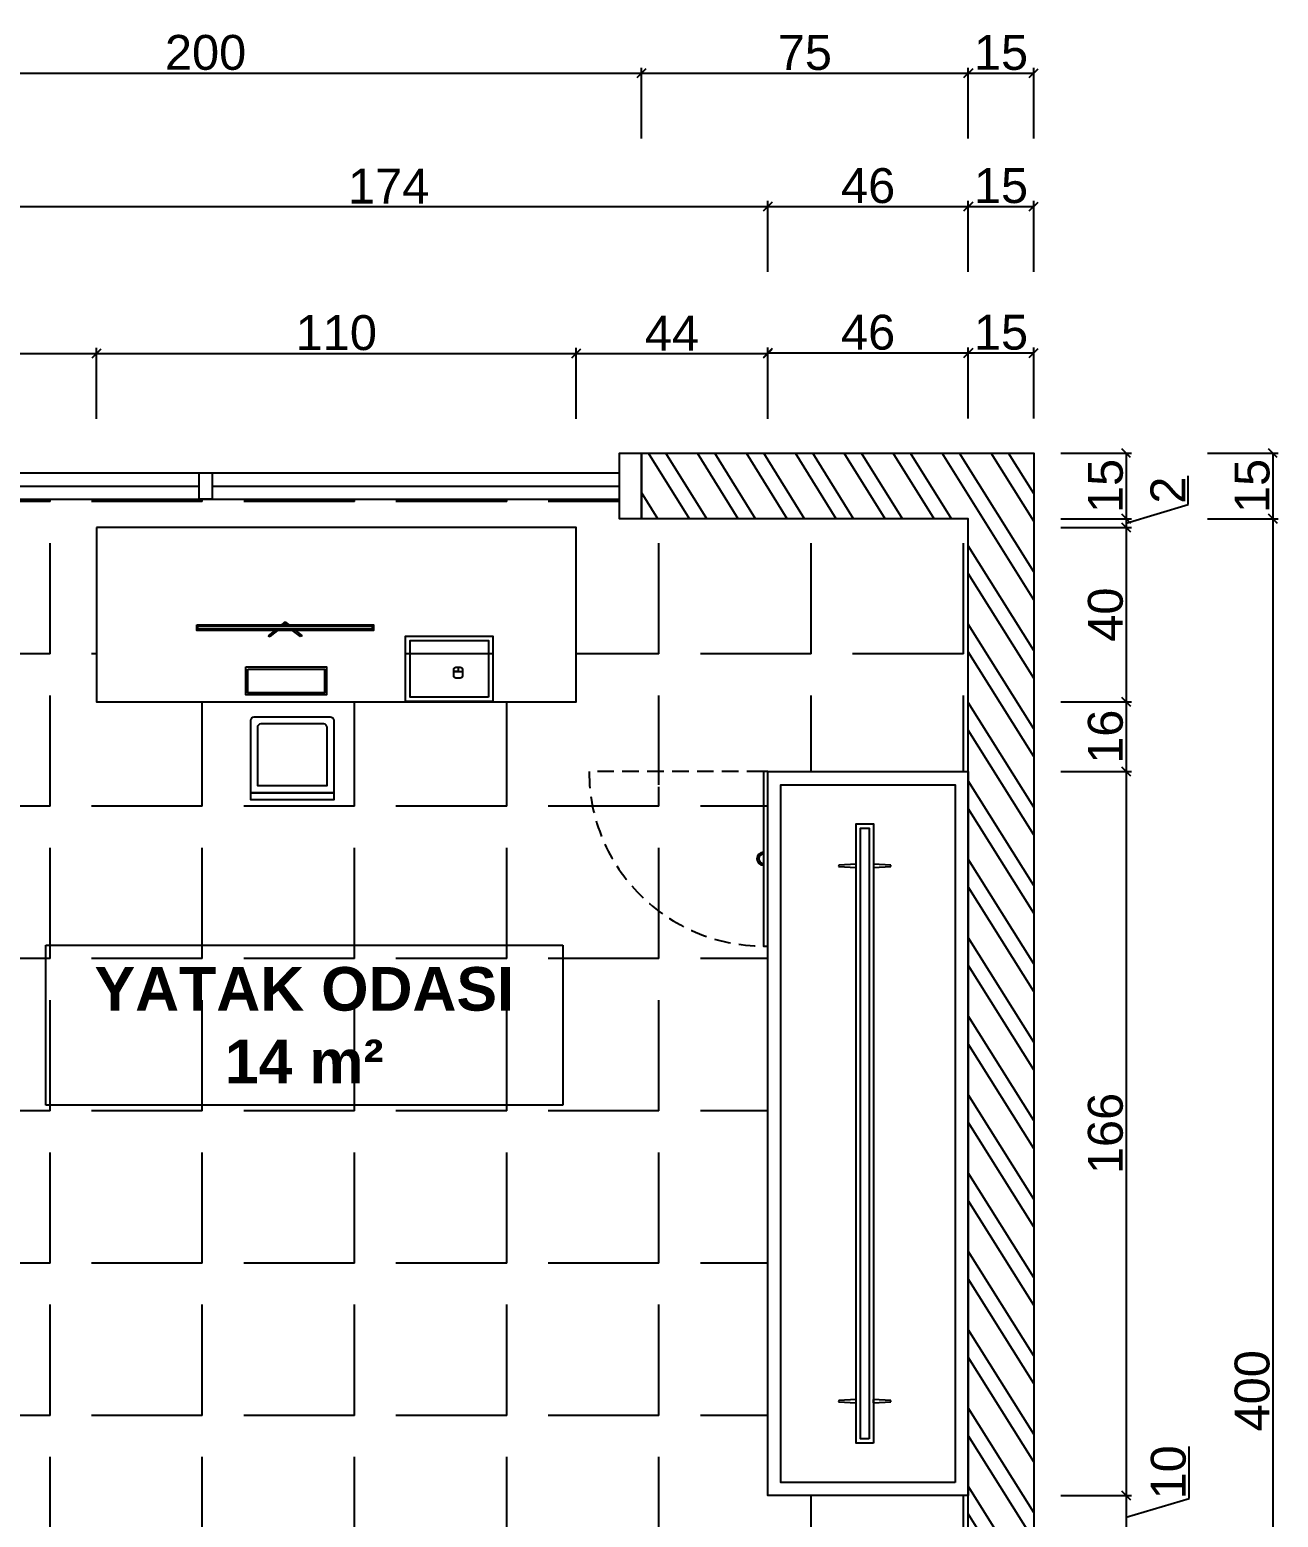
# Model space of a CAD drawing. Header units: centimetres. Extents: x 2919 to 3836, y 3691 to 4730.
# Drawn here: x 3549.8 to 3836.3, y 3934.1 to 4275.2 of the extents above; entities that cross this region are included whole.
import ezdxf

# ---------------------------------------------------------------- set-up
doc = ezdxf.new("R2010")
doc.units = ezdxf.units.CM
doc.linetypes.add('DASHED', pattern=[19.05, 12.7, -6.35])
for name, color, linetype in [('Duvar', 146, 'Continuous'), ('Hatch', 253, 'Continuous'), ('Pencere', 228, 'Continuous'), ('Tefriş', 7, 'Continuous'), ('TEXT', 8, 'Continuous'), ('Ölçüler', 8, 'Continuous')]:
    doc.layers.add(name, color=color, linetype=linetype)
doc.styles.get("Standard").update_dxf_attribs({"font": 'arial.ttf'})
doc.dimstyles.new('Ölçü01', dxfattribs={"dimtxt": 8, "dimasz": 2, "dimexe": 1.25, "dimexo": 0.625, "dimtad": 1, "dimtxsty": 'Standard', "dimblk": 'OBLIQUE', "dimcen": 2.5, "dimclrd": 256, "dimclrt": 7, "dimadec": 0, "dimazin": 0, "dimtfac": 1, "dimtmove": 0, "dimatfit": 3, "dimldrblk": 'OBLIQUE', "dimfxl": 15, "dimfxlon": 1, "dimarcsym": 0})

# ---------------------------------------------------------------- blocks, each defined once
blk = doc.blocks.new('Pencere_2m')
at = {"layer": 'Pencere'}
for p, q in [((0, 10.5), (190, 10.5)), ((0, 7.5), (93.5, 7.5)), ((96.5, 7.5), (190, 7.5)), ((0, 4.5), (190, 4.5))]:
    blk.add_line(p, q, dxfattribs=at)
for points in [[(-5, 0), (0, 0), (0, 15), (-5, 15)], [(195, 0), (190, 0), (190, 15), (195, 15)]]:
    blk.add_lwpolyline(points, close=True, dxfattribs=at)
for points in [[(93.5, 7.5), (93.5, 10.5), (96.5, 10.5), (96.5, 7.5)], [(96.5, 7.5), (96.5, 4.5), (93.5, 4.5), (93.5, 7.5)]]:
    blk.add_lwpolyline(points, dxfattribs=at)
blk = doc.blocks.new('Televizyon140cm')
at = {"layer": 'Tefriş'}
for p, q in [((-7.99, 132.54), (-8, 132.23)), ((-8, 132.23), (-4.01, 132)), ((-4, 132.76), (-7.99, 132.54)), ((-0.01, 132), (3.99, 132.22)), ((3.99, 132.53), (0, 132.76)), ((3.99, 132.22), (3.99, 132.53)), ((-7.99, 9.78), (-8, 9.47)), ((-8, 9.47), (-4.01, 9.24)), ((-4, 10), (-7.99, 9.78)), ((-4.01, 9.24), (-4, 10)), ((-4, 0), (-4, 10)), ((-0.01, 9.24), (0, 10)), ((-0.01, 9.24), (3.99, 9.46)), ((3.99, 9.77), (0, 10)), ((3.99, 9.46), (3.99, 9.77))]:
    blk.add_line(p, q, dxfattribs=at)
for points in [[(0, 0), (-4, 0), (-4, 142), (0, 142)], [(-1, 1), (-3, 1), (-3, 141), (-1, 141)]]:
    blk.add_lwpolyline(points, close=True, dxfattribs=at)
blk = doc.blocks.new('Ünite_tekkapak')
at = {"linetype": 'DASHED', "ltscale": 0.3}
blk.add_line((-46.99, 165.99), (-86.99, 165.99), dxfattribs=at)
blk.add_lwpolyline([(-45.99, 165.99), (-46.99, 165.99), (-46.99, 125.99), (-45.99, 125.99)], close=True)
blk.add_arc((-46.99, 165.99), 40, 180, 270, dxfattribs=at)
at = {"layer": 'Tefriş'}
blk.add_line((-45.99, 162.49), (-45.99, 162.99), dxfattribs=at)
for points in [[(0.01, -0.01), (-45.99, -0.01), (-45.99, 165.99), (0.01, 165.99)], [(-2.99, 2.99), (-42.99, 2.99), (-42.99, 162.99), (-2.99, 162.99)]]:
    blk.add_lwpolyline(points, close=True, dxfattribs=at)
for radius in [1.5, 1.06]:
    blk.add_arc((-46.99, 146), radius, 90, 270, dxfattribs=at)
blk = doc.blocks.new('Mouse')
at = {"layer": 'Tefriş'}
blk.add_lwpolyline([(0.5, 2), (0.5, 0.5, -0.414214), (0, 0), (-1, 0, -0.414214), (-1.5, 0.5), (-1.5, 2, -0.414214), (-1, 2.5), (0, 2.5, -0.414214)], format="xyb", close=True, dxfattribs=at)
blk.add_lwpolyline([(-0.5, 2.5), (-0.5, 1.5), (-1.5, 1.5), (0.5, 1.5)], dxfattribs=at)
blk = doc.blocks.new('Mousepad')
at = {"layer": 'Tefriş'}
for points in [[(20, -15), (0, -15), (0, 0), (20, 0)], [(19, -14), (1, -14), (1, -1), (19, -1)]]:
    blk.add_lwpolyline(points, close=True, dxfattribs=at)
blk = doc.blocks.new('Monitör')
at = {"layer": 'Tefriş'}
for p, q in [((19.9, 0.36), (19.47, 0)), ((20.31, 0), (19.9, 0.36)), ((20.31, 0), (20.72, 0.36)), ((20.72, 0.36), (21.15, 0)), ((17.92, -1.3), (16.42, -2.56)), ((16.42, -2.56), (16.83, -2.71)), ((16.83, -2.71), (18.64, -1.3)), ((23.79, -2.71), (21.98, -1.3)), ((22.7, -1.3), (24.2, -2.56)), ((24.2, -2.56), (23.79, -2.71))]:
    blk.add_line(p, q, dxfattribs=at)
for points in [[(0, 0), (40.6, 0), (40.6, -1.3), (0, -1.3)], [(0.3, -0.3), (40.3, -0.3), (40.3, -1), (0.3, -1)]]:
    blk.add_lwpolyline(points, close=True, dxfattribs=at)
for radius in [0.544, 0.37]:
    blk.add_arc((20.31, 0), radius, 41.17, 138.83, dxfattribs=at)
blk = doc.blocks.new('klavye')
at = {"layer": 'Tefriş'}
for points in [[(-18.57, 6.44), (0, 6.44), (0, 0), (-18.57, 0)], [(-18.07, 5.94), (-0.5, 5.94), (-0.5, 0.5), (-18.07, 0.5)]]:
    blk.add_lwpolyline(points, close=True, dxfattribs=at)
blk = doc.blocks.new('Masa')
at = {"layer": 'Tefriş'}
blk.add_lwpolyline([(-113, 33), (-113, -7), (-3, -7), (-3, 33)], close=True, dxfattribs=at)
blk = doc.blocks.new('Sandalye')
at = {"layer": 'Tefriş'}
for points in [[(0.79, 19.05), (18.26, 19.05, -0.414214), (19.05, 18.26), (19.05, 1.59), (0, 1.59), (0, 18.26, -0.414214)], [(2.38, 17.47), (16.67, 17.47, -0.414214), (17.47, 16.67), (17.47, 3.18), (1.59, 3.18), (1.59, 16.67, -0.414214)]]:
    blk.add_lwpolyline(points, format="xyb", close=True, dxfattribs=at)
blk.add_lwpolyline([(0, 1.59), (19.05, 1.59), (19.05, 0), (0, 0)], close=True, dxfattribs=at)
blk = doc.blocks.new('_Oblique')
at = {"color": 0, "linetype": 'ByBlock', "lineweight": -2}
blk.add_line((-0.5, -0.5), (0.5, 0.5), dxfattribs=at)
blk = doc.blocks.new('*D59')
at = {"layer": 'Defpoints', "color": 0, "transparency": 16777216}
for p in [(3565.16, 4200.98), (3565.16, 4161.06), (3500.16, 4145.57)]:
    blk.add_point(p, dxfattribs=at)
at = {"layer": 'Ölçüler', "color": 0, "lineweight": -2, "transparency": 16777216}
for p, q in [((3500.16, 4185.98), (3500.16, 4202.23)), ((3565.16, 4185.98), (3565.16, 4202.23))]:
    blk.add_line(p, q, dxfattribs=at)
at = {"layer": 'Ölçüler', "lineweight": -2, "transparency": 16777216}
blk.add_line((3500.16, 4200.98), (3565.16, 4200.98), dxfattribs=at)
at = {"layer": 'Ölçüler', "lineweight": -2, "transparency": 16777216, "xscale": 2, "yscale": 2, "zscale": 2, "rotation": 180}
blk.add_blockref('_Oblique', (3500.16, 4200.98), dxfattribs=at)
at = {"layer": 'Ölçüler', "lineweight": -2, "transparency": 16777216, "xscale": 2, "yscale": 2, "zscale": 2}
blk.add_blockref('_Oblique', (3565.16, 4200.98), dxfattribs=at)
at = {"layer": 'Ölçüler', "color": 7, "transparency": 16777216, "insert": (3532.66, 4205.69), "char_height": 8, "attachment_point": 5}
blk.add_mtext('65', dxfattribs=at)
blk = doc.blocks.new('*D60')
at = {"layer": 'Defpoints', "color": 0, "transparency": 16777216}
for p in [(3675.16, 4200.98), (3565.16, 4161.06), (3675.16, 4161.06)]:
    blk.add_point(p, dxfattribs=at)
at = {"layer": 'Ölçüler', "color": 0, "lineweight": -2, "transparency": 16777216}
for p, q in [((3565.16, 4185.98), (3565.16, 4202.23)), ((3675.16, 4185.98), (3675.16, 4202.23))]:
    blk.add_line(p, q, dxfattribs=at)
at = {"layer": 'Ölçüler', "lineweight": -2, "transparency": 16777216}
blk.add_line((3565.16, 4200.98), (3675.16, 4200.98), dxfattribs=at)
at = {"layer": 'Ölçüler', "lineweight": -2, "transparency": 16777216, "xscale": 2, "yscale": 2, "zscale": 2, "rotation": 180}
blk.add_blockref('_Oblique', (3565.16, 4200.98), dxfattribs=at)
at = {"layer": 'Ölçüler', "lineweight": -2, "transparency": 16777216, "xscale": 2, "yscale": 2, "zscale": 2}
blk.add_blockref('_Oblique', (3675.16, 4200.98), dxfattribs=at)
at = {"layer": 'Ölçüler', "color": 7, "transparency": 16777216, "insert": (3620.16, 4205.69), "char_height": 8, "attachment_point": 5}
blk.add_mtext('110', dxfattribs=at)
blk = doc.blocks.new('*D61')
at = {"layer": 'Defpoints', "color": 0, "transparency": 16777216}
for p in [(3719.16, 4200.98), (3675.16, 4161.06), (3719.16, 4105.07)]:
    blk.add_point(p, dxfattribs=at)
at = {"layer": 'Ölçüler', "color": 0, "lineweight": -2, "transparency": 16777216}
for p, q in [((3675.16, 4185.98), (3675.16, 4202.23)), ((3719.16, 4185.98), (3719.16, 4202.23))]:
    blk.add_line(p, q, dxfattribs=at)
at = {"layer": 'Ölçüler', "lineweight": -2, "transparency": 16777216}
blk.add_line((3675.16, 4200.98), (3719.16, 4200.98), dxfattribs=at)
at = {"layer": 'Ölçüler', "lineweight": -2, "transparency": 16777216, "xscale": 2, "yscale": 2, "zscale": 2, "rotation": 180}
blk.add_blockref('_Oblique', (3675.16, 4200.98), dxfattribs=at)
at = {"layer": 'Ölçüler', "lineweight": -2, "transparency": 16777216, "xscale": 2, "yscale": 2, "zscale": 2}
blk.add_blockref('_Oblique', (3719.16, 4200.98), dxfattribs=at)
at = {"layer": 'Ölçüler', "color": 7, "transparency": 16777216, "insert": (3697.16, 4205.6), "char_height": 8, "attachment_point": 5}
blk.add_mtext('44', dxfattribs=at)
blk = doc.blocks.new('*D62')
at = {"layer": 'Defpoints', "color": 0, "transparency": 16777216}
for p in [(3765.16, 4201.07), (3719.16, 4105.07), (3765.16, 4105.07)]:
    blk.add_point(p, dxfattribs=at)
at = {"layer": 'Ölçüler', "color": 0, "lineweight": -2, "transparency": 16777216}
for p, q in [((3719.16, 4186.07), (3719.16, 4202.32)), ((3765.16, 4186.07), (3765.16, 4202.32))]:
    blk.add_line(p, q, dxfattribs=at)
at = {"layer": 'Ölçüler', "lineweight": -2, "transparency": 16777216}
blk.add_line((3719.16, 4201.07), (3765.16, 4201.07), dxfattribs=at)
at = {"layer": 'Ölçüler', "lineweight": -2, "transparency": 16777216, "xscale": 2, "yscale": 2, "zscale": 2, "rotation": 180}
blk.add_blockref('_Oblique', (3719.16, 4201.07), dxfattribs=at)
at = {"layer": 'Ölçüler', "lineweight": -2, "transparency": 16777216, "xscale": 2, "yscale": 2, "zscale": 2}
blk.add_blockref('_Oblique', (3765.16, 4201.07), dxfattribs=at)
at = {"layer": 'Ölçüler', "color": 7, "transparency": 16777216, "insert": (3742.16, 4205.78), "char_height": 8, "attachment_point": 5}
blk.add_mtext('46', dxfattribs=at)
blk = doc.blocks.new('*D63')
at = {"layer": 'Defpoints', "color": 0, "transparency": 16777216}
for p in [(3780.16, 4201.07), (3780.16, 4178.07), (3765.16, 4105.07)]:
    blk.add_point(p, dxfattribs=at)
at = {"layer": 'Ölçüler', "color": 0, "lineweight": -2, "transparency": 16777216}
for p, q in [((3765.16, 4186.07), (3765.16, 4202.32)), ((3780.16, 4186.07), (3780.16, 4202.32))]:
    blk.add_line(p, q, dxfattribs=at)
at = {"layer": 'Ölçüler', "lineweight": -2, "transparency": 16777216}
blk.add_line((3765.16, 4201.07), (3780.16, 4201.07), dxfattribs=at)
at = {"layer": 'Ölçüler', "lineweight": -2, "transparency": 16777216, "xscale": 2, "yscale": 2, "zscale": 2, "rotation": 180}
blk.add_blockref('_Oblique', (3765.16, 4201.07), dxfattribs=at)
at = {"layer": 'Ölçüler', "lineweight": -2, "transparency": 16777216, "xscale": 2, "yscale": 2, "zscale": 2}
blk.add_blockref('_Oblique', (3780.16, 4201.07), dxfattribs=at)
at = {"layer": 'Ölçüler', "color": 7, "transparency": 16777216, "insert": (3772.66, 4205.78), "char_height": 8, "attachment_point": 5}
blk.add_mtext('15', dxfattribs=at)
blk = doc.blocks.new('*D67')
at = {"layer": 'Defpoints', "color": 0, "transparency": 16777216}
for p in [(3719.16, 4234.69), (3545.16, 4017.19), (3719.16, 3939.07)]:
    blk.add_point(p, dxfattribs=at)
at = {"layer": 'Ölçüler', "color": 0, "lineweight": -2, "transparency": 16777216}
for p, q in [((3545.16, 4219.69), (3545.16, 4235.94)), ((3719.16, 4219.69), (3719.16, 4235.94))]:
    blk.add_line(p, q, dxfattribs=at)
at = {"layer": 'Ölçüler', "lineweight": -2, "transparency": 16777216}
blk.add_line((3545.16, 4234.69), (3719.16, 4234.69), dxfattribs=at)
at = {"layer": 'Ölçüler', "lineweight": -2, "transparency": 16777216, "xscale": 2, "yscale": 2, "zscale": 2, "rotation": 180}
blk.add_blockref('_Oblique', (3545.16, 4234.69), dxfattribs=at)
at = {"layer": 'Ölçüler', "lineweight": -2, "transparency": 16777216, "xscale": 2, "yscale": 2, "zscale": 2}
blk.add_blockref('_Oblique', (3719.16, 4234.69), dxfattribs=at)
at = {"layer": 'Ölçüler', "color": 7, "transparency": 16777216, "insert": (3632.16, 4239.33), "char_height": 8, "attachment_point": 5}
blk.add_mtext('174', dxfattribs=at)
blk = doc.blocks.new('*D68')
at = {"layer": 'Defpoints', "color": 0, "transparency": 16777216}
for p in [(3765.16, 4234.69), (3719.16, 3939.07), (3765.16, 3939.07)]:
    blk.add_point(p, dxfattribs=at)
at = {"layer": 'Ölçüler', "color": 0, "lineweight": -2, "transparency": 16777216}
for p, q in [((3719.16, 4219.69), (3719.16, 4235.94)), ((3765.16, 4219.69), (3765.16, 4235.94))]:
    blk.add_line(p, q, dxfattribs=at)
at = {"layer": 'Ölçüler', "lineweight": -2, "transparency": 16777216}
blk.add_line((3719.16, 4234.69), (3765.16, 4234.69), dxfattribs=at)
at = {"layer": 'Ölçüler', "lineweight": -2, "transparency": 16777216, "xscale": 2, "yscale": 2, "zscale": 2, "rotation": 180}
blk.add_blockref('_Oblique', (3719.16, 4234.69), dxfattribs=at)
at = {"layer": 'Ölçüler', "lineweight": -2, "transparency": 16777216, "xscale": 2, "yscale": 2, "zscale": 2}
blk.add_blockref('_Oblique', (3765.16, 4234.69), dxfattribs=at)
at = {"layer": 'Ölçüler', "color": 7, "transparency": 16777216, "insert": (3742.16, 4239.4), "char_height": 8, "attachment_point": 5}
blk.add_mtext('46', dxfattribs=at)
blk = doc.blocks.new('*D69')
at = {"layer": 'Defpoints', "color": 0, "transparency": 16777216}
for p in [(3780.16, 4234.69), (3765.16, 3939.07), (3780.16, 3939.07)]:
    blk.add_point(p, dxfattribs=at)
at = {"layer": 'Ölçüler', "color": 0, "lineweight": -2, "transparency": 16777216}
for p, q in [((3765.16, 4219.69), (3765.16, 4235.94)), ((3780.16, 4219.69), (3780.16, 4235.94))]:
    blk.add_line(p, q, dxfattribs=at)
at = {"layer": 'Ölçüler', "lineweight": -2, "transparency": 16777216}
blk.add_line((3765.16, 4234.69), (3780.16, 4234.69), dxfattribs=at)
at = {"layer": 'Ölçüler', "lineweight": -2, "transparency": 16777216, "xscale": 2, "yscale": 2, "zscale": 2, "rotation": 180}
blk.add_blockref('_Oblique', (3765.16, 4234.69), dxfattribs=at)
at = {"layer": 'Ölçüler', "lineweight": -2, "transparency": 16777216, "xscale": 2, "yscale": 2, "zscale": 2}
blk.add_blockref('_Oblique', (3780.16, 4234.69), dxfattribs=at)
at = {"layer": 'Ölçüler', "color": 7, "transparency": 16777216, "insert": (3772.66, 4239.4), "char_height": 8, "attachment_point": 5}
blk.add_mtext('15', dxfattribs=at)
blk = doc.blocks.new('*D72')
at = {"layer": 'Defpoints', "color": 0, "transparency": 16777216}
for p in [(3690.16, 4265.24), (3490.16, 4178.07), (3690.16, 4178.07)]:
    blk.add_point(p, dxfattribs=at)
at = {"layer": 'Ölçüler', "color": 0, "lineweight": -2, "transparency": 16777216}
for p, q in [((3490.16, 4250.24), (3490.16, 4266.49)), ((3690.16, 4250.24), (3690.16, 4266.49))]:
    blk.add_line(p, q, dxfattribs=at)
at = {"layer": 'Ölçüler', "lineweight": -2, "transparency": 16777216}
blk.add_line((3490.16, 4265.24), (3690.16, 4265.24), dxfattribs=at)
at = {"layer": 'Ölçüler', "lineweight": -2, "transparency": 16777216, "xscale": 2, "yscale": 2, "zscale": 2, "rotation": 180}
blk.add_blockref('_Oblique', (3490.16, 4265.24), dxfattribs=at)
at = {"layer": 'Ölçüler', "lineweight": -2, "transparency": 16777216, "xscale": 2, "yscale": 2, "zscale": 2}
blk.add_blockref('_Oblique', (3690.16, 4265.24), dxfattribs=at)
at = {"layer": 'Ölçüler', "color": 7, "transparency": 16777216, "insert": (3590.16, 4269.95), "char_height": 8, "attachment_point": 5}
blk.add_mtext('200', dxfattribs=at)
blk = doc.blocks.new('*D73')
at = {"layer": 'Defpoints', "color": 0, "transparency": 16777216}
for p in [(3765.16, 4265.24), (3690.16, 4178.07), (3765.16, 4163.07)]:
    blk.add_point(p, dxfattribs=at)
at = {"layer": 'Ölçüler', "color": 0, "lineweight": -2, "transparency": 16777216}
for p, q in [((3690.16, 4250.24), (3690.16, 4266.49)), ((3765.16, 4250.24), (3765.16, 4266.49))]:
    blk.add_line(p, q, dxfattribs=at)
at = {"layer": 'Ölçüler', "lineweight": -2, "transparency": 16777216}
blk.add_line((3690.16, 4265.24), (3765.16, 4265.24), dxfattribs=at)
at = {"layer": 'Ölçüler', "lineweight": -2, "transparency": 16777216, "xscale": 2, "yscale": 2, "zscale": 2, "rotation": 180}
blk.add_blockref('_Oblique', (3690.16, 4265.24), dxfattribs=at)
at = {"layer": 'Ölçüler', "lineweight": -2, "transparency": 16777216, "xscale": 2, "yscale": 2, "zscale": 2}
blk.add_blockref('_Oblique', (3765.16, 4265.24), dxfattribs=at)
at = {"layer": 'Ölçüler', "color": 7, "transparency": 16777216, "insert": (3727.66, 4269.93), "char_height": 8, "attachment_point": 5}
blk.add_mtext('75', dxfattribs=at)
blk = doc.blocks.new('*D74')
at = {"layer": 'Defpoints', "color": 0, "transparency": 16777216}
for p in [(3780.16, 4265.24), (3780.16, 4178.07), (3765.16, 4163.07)]:
    blk.add_point(p, dxfattribs=at)
at = {"layer": 'Ölçüler', "color": 0, "lineweight": -2, "transparency": 16777216}
for p, q in [((3765.16, 4250.24), (3765.16, 4266.49)), ((3780.16, 4250.24), (3780.16, 4266.49))]:
    blk.add_line(p, q, dxfattribs=at)
at = {"layer": 'Ölçüler', "lineweight": -2, "transparency": 16777216}
blk.add_line((3765.16, 4265.24), (3780.16, 4265.24), dxfattribs=at)
at = {"layer": 'Ölçüler', "lineweight": -2, "transparency": 16777216, "xscale": 2, "yscale": 2, "zscale": 2, "rotation": 180}
blk.add_blockref('_Oblique', (3765.16, 4265.24), dxfattribs=at)
at = {"layer": 'Ölçüler', "lineweight": -2, "transparency": 16777216, "xscale": 2, "yscale": 2, "zscale": 2}
blk.add_blockref('_Oblique', (3780.16, 4265.24), dxfattribs=at)
at = {"layer": 'Ölçüler', "color": 7, "transparency": 16777216, "insert": (3772.66, 4269.95), "char_height": 8, "attachment_point": 5}
blk.add_mtext('15', dxfattribs=at)
blk = doc.blocks.new('*D75')
at = {"layer": 'Defpoints', "color": 0, "transparency": 16777216}
for p in [(3780.16, 4178.07), (3780.16, 4163.07), (3801.36, 4163.07)]:
    blk.add_point(p, dxfattribs=at)
at = {"layer": 'Ölçüler', "color": 0, "lineweight": -2, "transparency": 16777216}
for p, q in [((3786.36, 4178.07), (3802.61, 4178.07)), ((3786.36, 4163.07), (3802.61, 4163.07))]:
    blk.add_line(p, q, dxfattribs=at)
at = {"layer": 'Ölçüler', "lineweight": -2, "transparency": 16777216}
blk.add_line((3801.36, 4178.07), (3801.36, 4163.07), dxfattribs=at)
at = {"layer": 'Ölçüler', "lineweight": -2, "transparency": 16777216, "xscale": 2, "yscale": 2, "zscale": 2}
for p, rotation in [((3801.36, 4178.07), 90), ((3801.36, 4163.07), 270)]:
    blk.add_blockref('_Oblique', p, dxfattribs=dict(at, rotation=rotation))
at = {"layer": 'Ölçüler', "color": 7, "transparency": 16777216, "insert": (3796.65, 4170.57), "char_height": 8, "attachment_point": 5, "rotation": 90}
blk.add_mtext('15', dxfattribs=at)
blk = doc.blocks.new('*D77')
at = {"layer": 'Defpoints', "color": 0, "transparency": 16777216}
for p in [(3780.16, 4163.07), (3675.16, 4161.06), (3801.36, 4161.06)]:
    blk.add_point(p, dxfattribs=at)
at = {"layer": 'Ölçüler', "lineweight": -2, "transparency": 16777216}
for p, q in [((3815.59, 4166.33), (3815.59, 4172.88)), ((3801.36, 4162.06), (3815.59, 4166.33)), ((3801.36, 4163.07), (3801.36, 4161.06))]:
    blk.add_line(p, q, dxfattribs=at)
at = {"layer": 'Ölçüler', "color": 0, "lineweight": -2, "transparency": 16777216}
for p, q in [((3786.36, 4163.07), (3802.61, 4163.07)), ((3786.36, 4161.06), (3802.61, 4161.06))]:
    blk.add_line(p, q, dxfattribs=at)
at = {"layer": 'Ölçüler', "lineweight": -2, "transparency": 16777216, "xscale": 2, "yscale": 2, "zscale": 2}
for p, rotation in [((3801.36, 4163.07), 90), ((3801.36, 4161.06), 270)]:
    blk.add_blockref('_Oblique', p, dxfattribs=dict(at, rotation=rotation))
at = {"layer": 'Ölçüler', "color": 7, "transparency": 16777216, "insert": (3810.95, 4169.61), "char_height": 8, "attachment_point": 5, "rotation": 90}
blk.add_mtext('2', dxfattribs=at)
blk = doc.blocks.new('*D78')
at = {"layer": 'Defpoints', "color": 0, "transparency": 16777216}
for p in [(3675.16, 4161.06), (3675.16, 4121.06), (3801.36, 4121.06)]:
    blk.add_point(p, dxfattribs=at)
at = {"layer": 'Ölçüler', "color": 0, "lineweight": -2, "transparency": 16777216}
for p, q in [((3786.36, 4161.06), (3802.61, 4161.06)), ((3786.36, 4121.06), (3802.61, 4121.06))]:
    blk.add_line(p, q, dxfattribs=at)
at = {"layer": 'Ölçüler', "lineweight": -2, "transparency": 16777216}
blk.add_line((3801.36, 4161.06), (3801.36, 4121.06), dxfattribs=at)
at = {"layer": 'Ölçüler', "lineweight": -2, "transparency": 16777216, "xscale": 2, "yscale": 2, "zscale": 2}
for p, rotation in [((3801.36, 4161.06), 90), ((3801.36, 4121.06), 270)]:
    blk.add_blockref('_Oblique', p, dxfattribs=dict(at, rotation=rotation))
at = {"layer": 'Ölçüler', "color": 7, "transparency": 16777216, "insert": (3796.65, 4141.06), "char_height": 8, "attachment_point": 5, "rotation": 90}
blk.add_mtext('40', dxfattribs=at)
blk = doc.blocks.new('*D79')
at = {"layer": 'Defpoints', "color": 0, "transparency": 16777216}
for p in [(3675.16, 4121.06), (3765.16, 4105.07), (3801.36, 4105.07)]:
    blk.add_point(p, dxfattribs=at)
at = {"layer": 'Ölçüler', "color": 0, "lineweight": -2, "transparency": 16777216}
for p, q in [((3786.36, 4121.06), (3802.61, 4121.06)), ((3786.36, 4105.07), (3802.61, 4105.07))]:
    blk.add_line(p, q, dxfattribs=at)
at = {"layer": 'Ölçüler', "lineweight": -2, "transparency": 16777216}
blk.add_line((3801.36, 4121.06), (3801.36, 4105.07), dxfattribs=at)
at = {"layer": 'Ölçüler', "lineweight": -2, "transparency": 16777216, "xscale": 2, "yscale": 2, "zscale": 2}
for p, rotation in [((3801.36, 4121.06), 90), ((3801.36, 4105.07), 270)]:
    blk.add_blockref('_Oblique', p, dxfattribs=dict(at, rotation=rotation))
at = {"layer": 'Ölçüler', "color": 7, "transparency": 16777216, "insert": (3796.65, 4113.06), "char_height": 8, "attachment_point": 5, "rotation": 90}
blk.add_mtext('16', dxfattribs=at)
blk = doc.blocks.new('*D80')
at = {"layer": 'Defpoints', "color": 0, "transparency": 16777216}
for p in [(3765.16, 4105.07), (3765.16, 3939.07), (3801.36, 3939.07)]:
    blk.add_point(p, dxfattribs=at)
at = {"layer": 'Ölçüler', "color": 0, "lineweight": -2, "transparency": 16777216}
for p, q in [((3786.36, 4105.07), (3802.61, 4105.07)), ((3786.36, 3939.07), (3802.61, 3939.07))]:
    blk.add_line(p, q, dxfattribs=at)
at = {"layer": 'Ölçüler', "lineweight": -2, "transparency": 16777216}
blk.add_line((3801.36, 4105.07), (3801.36, 3939.07), dxfattribs=at)
at = {"layer": 'Ölçüler', "lineweight": -2, "transparency": 16777216, "xscale": 2, "yscale": 2, "zscale": 2}
for p, rotation in [((3801.36, 4105.07), 90), ((3801.36, 3939.07), 270)]:
    blk.add_blockref('_Oblique', p, dxfattribs=dict(at, rotation=rotation))
at = {"layer": 'Ölçüler', "color": 7, "transparency": 16777216, "insert": (3796.65, 4022.07), "char_height": 8, "attachment_point": 5, "rotation": 90}
blk.add_mtext('166', dxfattribs=at)
blk = doc.blocks.new('*D81')
at = {"layer": 'Defpoints', "color": 0, "transparency": 16777216}
for p in [(3765.16, 3939.07), (3765.16, 3929.07), (3801.36, 3929.07)]:
    blk.add_point(p, dxfattribs=at)
at = {"layer": 'Ölçüler', "lineweight": -2, "transparency": 16777216}
for p, q in [((3815.8, 3938.4), (3815.8, 3950.33)), ((3801.36, 3939.07), (3801.36, 3929.07)), ((3801.36, 3934.07), (3815.8, 3938.4))]:
    blk.add_line(p, q, dxfattribs=at)
at = {"layer": 'Ölçüler', "color": 0, "lineweight": -2, "transparency": 16777216}
for p, q in [((3786.36, 3939.07), (3802.61, 3939.07)), ((3786.36, 3929.07), (3802.61, 3929.07))]:
    blk.add_line(p, q, dxfattribs=at)
at = {"layer": 'Ölçüler', "lineweight": -2, "transparency": 16777216, "xscale": 2, "yscale": 2, "zscale": 2}
for p, rotation in [((3801.36, 3939.07), 90), ((3801.36, 3929.07), 270)]:
    blk.add_blockref('_Oblique', p, dxfattribs=dict(at, rotation=rotation))
at = {"layer": 'Ölçüler', "color": 7, "transparency": 16777216, "insert": (3811.09, 3944.36), "char_height": 8, "attachment_point": 5, "rotation": 90}
blk.add_mtext('10', dxfattribs=at)
blk = doc.blocks.new('*D88')
at = {"layer": 'Defpoints', "color": 0, "transparency": 16777216}
for p in [(3780.16, 4178.07), (3780.16, 4163.07), (3835.02, 4163.07)]:
    blk.add_point(p, dxfattribs=at)
at = {"layer": 'Ölçüler', "color": 0, "lineweight": -2, "transparency": 16777216}
for p, q in [((3820.02, 4178.07), (3836.27, 4178.07)), ((3820.02, 4163.07), (3836.27, 4163.07))]:
    blk.add_line(p, q, dxfattribs=at)
at = {"layer": 'Ölçüler', "lineweight": -2, "transparency": 16777216}
blk.add_line((3835.02, 4178.07), (3835.02, 4163.07), dxfattribs=at)
at = {"layer": 'Ölçüler', "lineweight": -2, "transparency": 16777216, "xscale": 2, "yscale": 2, "zscale": 2}
for p, rotation in [((3835.02, 4178.07), 90), ((3835.02, 4163.07), 270)]:
    blk.add_blockref('_Oblique', p, dxfattribs=dict(at, rotation=rotation))
at = {"layer": 'Ölçüler', "color": 7, "transparency": 16777216, "insert": (3830.31, 4170.57), "char_height": 8, "attachment_point": 5, "rotation": 90}
blk.add_mtext('15', dxfattribs=at)
blk = doc.blocks.new('*D89')
at = {"layer": 'Defpoints', "color": 0, "transparency": 16777216}
for p in [(3780.16, 4163.07), (3780.16, 3763.07), (3835.02, 3763.07)]:
    blk.add_point(p, dxfattribs=at)
at = {"layer": 'Ölçüler', "color": 0, "lineweight": -2, "transparency": 16777216}
for p, q in [((3820.02, 4163.07), (3836.27, 4163.07)), ((3820.02, 3763.07), (3836.27, 3763.07))]:
    blk.add_line(p, q, dxfattribs=at)
at = {"layer": 'Ölçüler', "lineweight": -2, "transparency": 16777216}
blk.add_line((3835.02, 4163.07), (3835.02, 3763.07), dxfattribs=at)
at = {"layer": 'Ölçüler', "lineweight": -2, "transparency": 16777216, "xscale": 2, "yscale": 2, "zscale": 2}
for p, rotation in [((3835.02, 4163.07), 90), ((3835.02, 3763.07), 270)]:
    blk.add_blockref('_Oblique', p, dxfattribs=dict(at, rotation=rotation))
at = {"layer": 'Ölçüler', "color": 7, "transparency": 16777216, "insert": (3830.31, 3963.07), "char_height": 8, "attachment_point": 5, "rotation": 90}
blk.add_mtext('400', dxfattribs=at)

msp = doc.modelspace()

# ---------------------------------------------------------------- hatches: boundary and pattern name
at = {"layer": 'Hatch', "true_color": 0xffffff, "transparency": 33554556}
h = msp.add_hatch(dxfattribs=at)
h.set_pattern_fill('STEEL', scale=3, angle=77)
h.set_pattern_definition([(122, (481.047, -24.045), (-8.077658, -5.047481), []), (122, (476.407, -22.974), (-8.077658, -5.047481), [])])
h.paths.add_polyline_path([(3400.158, 3748.065), (3655.943, 3748.065), (3665.153, 3748.267), (3665.153, 3763.065), (3655.943, 3763.065), (3415.158, 3763.065), (3415.158, 4163.065), (3490.158, 4163.065), (3490.158, 4178.065), (3400.158, 4178.065)])
h.paths.add_polyline_path([(3780.158, 4178.065), (3690.158, 4178.065), (3690.158, 4163.065), (3765.158, 4163.065), (3765.158, 3763.065), (3765.158, 3748.065), (3780.158, 3748.065)])
at = {"layer": 'Hatch', "transparency": 33554687}
h = msp.add_hatch(dxfattribs=at)
h.set_pattern_fill('ANGLE', color=256, scale=5, angle=90)
h.set_pattern_definition([(90, (481.047, -24.045), (-34.925, 2e-15), [25.4, -9.525]), (180, (481.047, -24.045), (-4e-15, -34.925), [25.4, -9.525])])
h.paths.add_polyline_path([(3719.158, 4052.066, -0.4142136), (3669.158, 4102.066), (3719.158, 4102.066), (3719.158, 4105.066), (3765.158, 4105.066), (3765.158, 4163.065), (3690.158, 4163.065), (3685.158, 4163.065), (3685.158, 4167.565), (3495.158, 4167.565), (3495.158, 4163.065), (3490.158, 4163.065), (3415.158, 4163.065), (3415.158, 3763.065), (3655.943, 3763.065), (3665.153, 3763.065), (3665.165, 3763.065), (3665.165, 3763.087), (3670.165, 3763.087, -0.404482), (3757.165, 3853.037), (3757.165, 3853.087), (3760.165, 3853.087), (3760.165, 3763.087), (3765.158, 3763.087), (3765.158, 3873.066), (3729.158, 3873.066), (3729.158, 3876.066), (3704.158, 3876.066, -0.4142136), (3729.158, 3901.066, -0.4142136), (3704.158, 3926.066), (3729.158, 3926.066), (3729.158, 3929.066), (3765.158, 3929.066), (3765.158, 3939.066), (3719.158, 3939.066)])
h.paths.add_polyline_path([(3619.577, 4098.594), (3600.524, 4098.594), (3600.524, 4100.182), (3600.524, 4116.853, -0.4142136), (3601.318, 4117.647), (3618.783, 4117.647, -0.4142136), (3619.577, 4116.853), (3619.577, 4100.182)], flags=16)
h.paths.add_polyline_path([(3617.989, 4101.77), (3602.111, 4101.77), (3602.111, 4115.266, -0.4142136), (3602.905, 4116.059), (3617.195, 4116.059, -0.4142136), (3617.989, 4115.266)], flags=0)
h.paths.add_polyline_path([(3565.157, 4121.152), (3565.157, 4161.152), (3675.157, 4161.152), (3675.157, 4121.152)], flags=16)
h.paths.add_polyline_path([(3636.066, 4121.152), (3636.066, 4136.152), (3656.066, 4136.152), (3656.066, 4121.152)], flags=16)
h.paths.add_polyline_path([(3545.158, 4017.19), (3545.158, 3975.565, -0.4142136), (3537.658, 3968.065), (3492.658, 3968.065, -0.4142136), (3500.158, 3960.565, -0.4142136), (3492.658, 3953.065), (3427.658, 3953.065, -0.4142136), (3420.158, 3960.565), (3420.158, 4145.565, -0.4142136), (3427.658, 4153.065), (3492.658, 4153.065, -0.4142136), (3500.158, 4145.565, -0.4142136), (3492.658, 4138.065), (3485.158, 4138.065, -0.4142136), (3492.658, 4130.565), (3492.658, 4088.965, -0.4142136), (3485.158, 4081.465, -0.4142136), (3492.658, 4073.965), (3492.658, 4032.365, -0.4142136), (3485.158, 4024.865), (3537.683, 4024.69, -0.4132376)], flags=16)
h.paths.add_polyline_path([(3637.066, 4122.152), (3637.066, 4135.152), (3655.066, 4135.152), (3655.066, 4122.152)], flags=0)
h.paths.add_polyline_path([(3617.932, 4122.652), (3599.358, 4122.652), (3599.358, 4129.092), (3617.932, 4129.092)], flags=0)
h.paths.add_polyline_path([(3617.432, 4123.152), (3599.858, 4123.152), (3599.858, 4128.592), (3617.432, 4128.592)], flags=0)
h.paths.add_polyline_path([(3626.158, 3929.069), (3626.158, 3773.069), (3420.158, 3773.069), (3420.158, 3929.069)], flags=16)
h.paths.add_polyline_path([(3623.158, 3926.069), (3623.158, 3776.069), (3423.158, 3776.069), (3423.158, 3926.069)], flags=0)
h.paths.add_polyline_path([(3623.158, 3926.069), (3623.158, 3776.069), (3475.158, 3776.069), (3475.158, 3926.069)], flags=0)
h.paths.add_polyline_path([(3485.158, 4024.665), (3447.658, 4024.665, -0.4142136), (3455.158, 4017.165), (3455.158, 3975.565, -0.4142136), (3447.658, 3968.065), (3442.658, 3968.065, -0.4142136), (3435.158, 3975.565), (3435.158, 4017.165, -0.4221515), (3442.658, 4024.865, -0.4142136), (3435.158, 4032.365), (3435.158, 4073.965, -0.4142136), (3442.658, 4081.465, -0.4142136), (3435.158, 4088.965), (3435.158, 4130.565, -0.4142136), (3442.658, 4138.065), (3447.658, 4138.065, -0.4142136), (3455.158, 4130.565), (3455.158, 4088.965, -0.4142136), (3447.658, 4081.465, -0.4142136), (3455.158, 4073.965), (3455.158, 4032.365, -0.4142136), (3447.658, 4024.865)], flags=0)
h.paths.add_polyline_path([(3466.158, 3909.4), (3466.158, 3861.4, -0.4142136), (3460.158, 3855.4), (3436.158, 3855.4, -0.4142136), (3430.158, 3861.4), (3430.158, 3909.4, -0.4142136), (3436.158, 3915.4), (3460.158, 3915.4, -0.4142136)], flags=0)
h.paths.add_polyline_path([(3466.158, 3840.069), (3466.158, 3792.069, -0.4142136), (3460.158, 3786.069), (3436.158, 3786.069, -0.4142136), (3430.158, 3792.069), (3430.158, 3840.069, -0.4142136), (3436.158, 3846.069), (3460.158, 3846.069, -0.4142136)], flags=0)
h.paths.add_polyline_path([(3757.165, 3853.037, 0.404482), (3670.165, 3763.087), (3757.165, 3763.087)], flags=17)
h.paths.add_polyline_path([(3729.158, 3886.031, -1), (3729.158, 3888.101), (3729.158, 3901.066, 0.4083674), (3704.163, 3876.566), (3729.158, 3876.566)], flags=16)
h.paths.add_polyline_path([(3765.158, 3929.066), (3729.158, 3929.066), (3729.158, 3925.566), (3704.163, 3925.566, 0.4083674), (3729.158, 3901.066), (3729.158, 3888.101), (3729.158, 3876.066), (3729.158, 3873.066), (3765.158, 3873.066)], flags=17)
h.paths.add_polyline_path([(3732.158, 3926.066), (3762.158, 3926.066), (3762.158, 3876.066), (3732.158, 3876.066)], flags=16)
h.paths.add_polyline_path([(3719.158, 4101.566), (3669.161, 4101.566, 0.4112876), (3719.158, 4052.066), (3719.158, 4058.396, -1), (3719.158, 4061.396)], flags=17)

# ---------------------------------------------------------------- linework, layer by layer
at = {"layer": 'Duvar'}
msp.add_lwpolyline([(3765.158, 3763.065), (3765.158, 4163.065), (3690.158, 4163.065), (3690.158, 4178.065), (3780.158, 4178.065), (3780.158, 3748.065), (3765.158, 3748.065)], close=True, dxfattribs=at)

# ---------------------------------------------------------------- block references
msp.add_blockref('Pencere_2m', (3495.158, 4163.065), dxfattribs=at)
at = {"layer": 'Tefriş'}
for name, p in [('Masa', (3678.157, 4128.062)), ('Monitör', (3588.12, 4138.731)), ('Mousepad', (3636.066, 4136.152)), ('klavye', (3617.932, 4122.652)), ('Mouse', (3648.59, 4126.496)), ('Sandalye', (3600.524, 4098.594)), ('Ünite_tekkapak', (3765.147, 3939.074)), ('Televizyon140cm', (3743.411, 3951.066))]:
    msp.add_blockref(name, p, dxfattribs=at)

# ---------------------------------------------------------------- texts
at = {"layer": 'TEXT', "insert": (3558.475, 4060.244), "char_height": 10, "attachment_point": 1, "bg_fill": 16, "box_fill_scale": 1.5, "bg_fill_color": 256, "bg_fill_transparency": 0}
msp.add_mtext_dynamic_manual_height_columns('\\pxqc;{\\fArial|b1|i0|c162|p34;YATAK ODASI\\P14 m²}', width=108.6505, gutter_width=24.796, heights=[32.033], dxfattribs=at)

# ---------------------------------------------------------------- dimensions: what is measured, and where the dimension line sits
at = {"layer": 'Ölçüler'}
for base, p1, p2, picture, middle in [((3690.158, 4265.238), (3490.158, 4178.065), (3690.158, 4178.065), '*D72', (3590.158, 4269.948)), ((3765.158, 4265.238), (3690.158, 4178.065), (3765.158, 4163.065), '*D73', (3727.658, 4269.931)), ((3780.158, 4265.238), (3765.158, 4163.065), (3780.158, 4178.065), '*D74', (3772.658, 4269.948)), ((3719.158, 4234.69), (3545.158, 4017.19), (3719.158, 3939.066), '*D67', (3632.158, 4239.331)), ((3765.158, 4234.69), (3719.158, 3939.066), (3765.158, 3939.066), '*D68', (3742.158, 4239.399)), ((3780.158, 4234.69), (3765.158, 3939.066), (3780.158, 3939.066), '*D69', (3772.658, 4239.399)), ((3565.157, 4200.979), (3500.158, 4145.565), (3565.157, 4161.062), '*D59', (3532.658, 4205.688)), ((3675.157, 4200.979), (3565.157, 4161.062), (3675.157, 4161.062), '*D60', (3620.157, 4205.688)), ((3719.158, 4200.979), (3675.157, 4161.062), (3719.158, 4105.066), '*D61', (3697.158, 4205.604)), ((3765.158, 4201.069), (3719.158, 4105.066), (3765.158, 4105.066), '*D62', (3742.158, 4205.778)), ((3780.158, 4201.069), (3765.158, 4105.066), (3780.158, 4178.065), '*D63', (3772.658, 4205.778))]:
    dim = msp.add_linear_dim(base=base, p1=p1, p2=p2, dimstyle='Ölçü01', override={"dimtmove": 1}, dxfattribs=at)
    dim.commit()
    dim.dimension.update_dxf_attribs({"geometry": picture, "text_midpoint": middle})
for base, picture, middle in [((3801.356, 4163.065), '*D75', (3796.647, 4170.565)), ((3835.024, 4163.065), '*D88', (3830.315, 4170.565))]:
    dim = msp.add_linear_dim(base=base, p1=(3780.158, 4178.065), p2=(3780.158, 4163.065), angle=90, dimstyle='Ölçü01', dxfattribs=at)
    dim.commit()
    dim.dimension.update_dxf_attribs({"geometry": picture, "text_midpoint": middle})
for base, p1, p2, picture, middle in [((3801.356, 4161.062), (3780.158, 4163.065), (3675.157, 4161.062), '*D77', (3810.951, 4166.96)), ((3801.356, 4121.062), (3675.157, 4161.062), (3675.157, 4121.062), '*D78', (3796.647, 4141.062)), ((3835.024, 3763.065), (3780.158, 4163.065), (3780.158, 3763.065), '*D89', (3830.315, 3963.065)), ((3801.356, 4105.066), (3675.157, 4121.062), (3765.158, 4105.066), '*D79', (3796.647, 4113.064)), ((3801.356, 3939.066), (3765.158, 4105.066), (3765.158, 3939.066), '*D80', (3796.647, 4022.066)), ((3801.356, 3929.066), (3765.158, 3939.066), (3765.158, 3929.066), '*D81', (3811.088, 3939.023))]:
    dim = msp.add_linear_dim(base=base, p1=p1, p2=p2, angle=90, dimstyle='Ölçü01', override={"dimtmove": 1}, dxfattribs=at)
    dim.commit()
    dim.dimension.update_dxf_attribs({"geometry": picture, "text_midpoint": middle})

doc.saveas('drawing.dxf')
